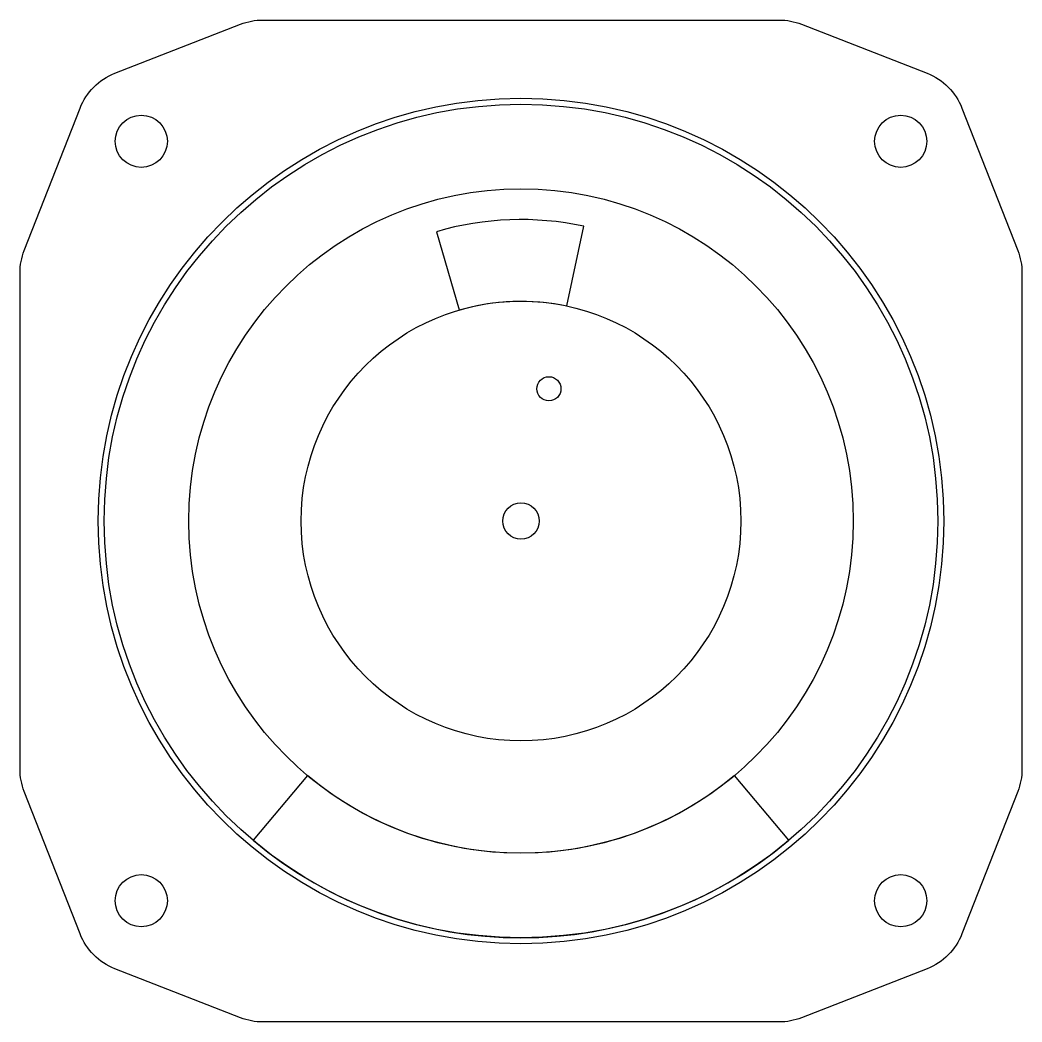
# Model space of a CAD drawing. Header units: millimetres. Extents: x -41.5 to 41.5, y -41.5 to 41.5.
import ezdxf

# ---------------------------------------------------------------- set-up
doc = ezdxf.new("R2010")
doc.units = ezdxf.units.MM
doc.layers.get('0').update_dxf_attribs({"linetype": 'CONTINUOUS'})

msp = doc.modelspace()

# ---------------------------------------------------------------- linework, layer by layer
for points in [[(-41.466, -20.536), (-41.466, 20.536, -0.093585), (-41.116, 22.388), (-36.499, 34.177, -0.209313), (-33.617, 37.056), (-23.214, 41.118, -0.093321), (-21.366, 41.466), (21.366, 41.466, -0.093321), (23.214, 41.118), (33.617, 37.056, -0.209313), (36.499, 34.177), (41.116, 22.388, -0.093585), (41.466, 20.536), (41.466, -20.536, -0.093585), (41.116, -22.388), (36.499, -34.177, -0.209313), (33.617, -37.056), (23.214, -41.118, -0.093321), (21.366, -41.466), (-21.366, -41.466, -0.093321), (-23.214, -41.118), (-33.617, -37.056, -0.209313), (-36.499, -34.177), (-41.116, -22.388, -0.093585)], [(3.79, 17.801), (5.195, 24.403, 0.124159), (-6.999, 23.948), (-5.106, 17.469, -0.124159)], [(17.677, -21.066, -0.36397), (-17.677, -21.066), (-22.176, -26.429, 0.36397), (22.176, -26.429)]]:
    msp.add_lwpolyline(points, format="xyb", close=True)
for centre, radius in [((0, 0), 35), ((0, 0), 34.5), ((-31.431, 31.431), 2.159), ((31.431, 31.431), 2.159), ((0, 0), 27.5), ((0, 0), 18.2), ((2.31, 10.943), 1), ((0, 0), 1.5), ((-31.431, -31.431), 2.159), ((31.431, -31.431), 2.159)]:
    msp.add_circle(centre, radius)

doc.saveas('drawing.dxf')
